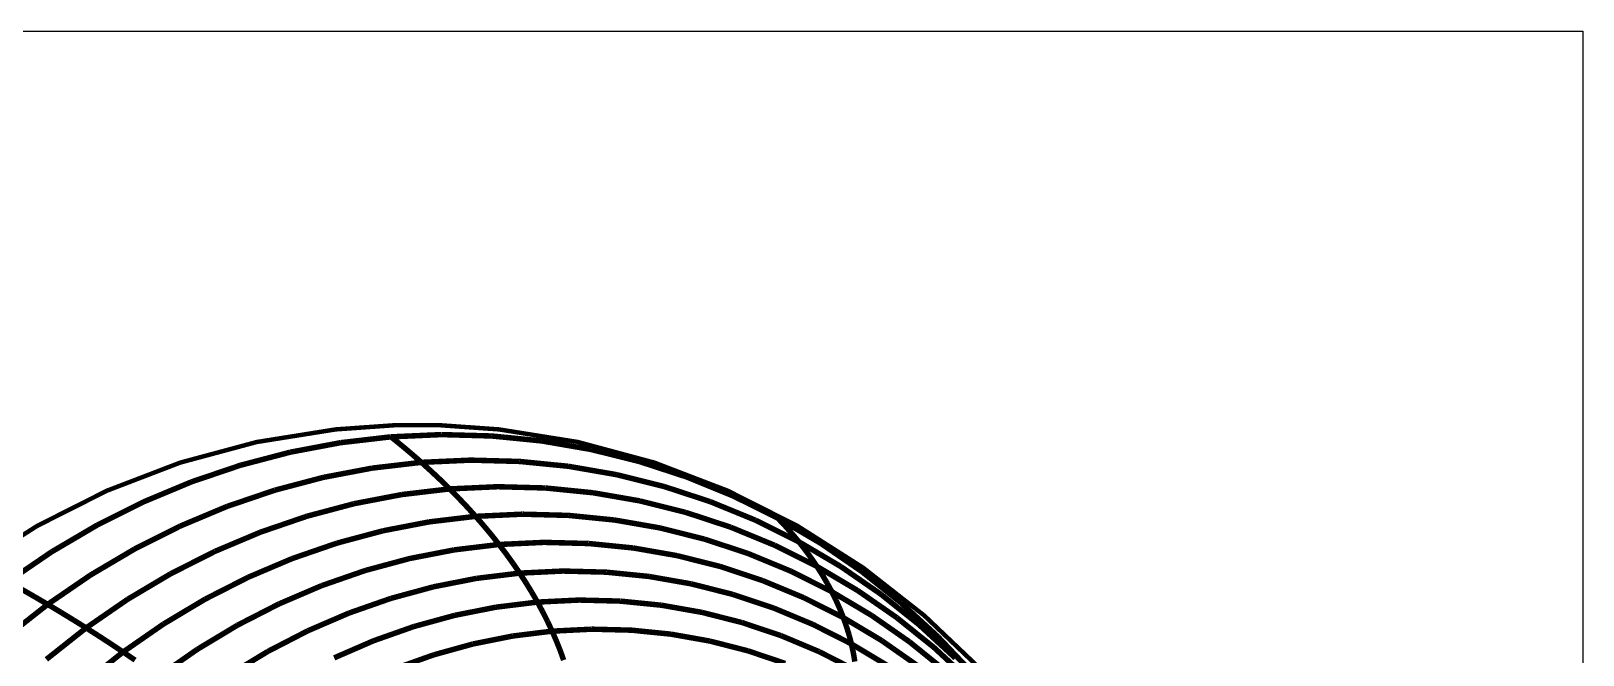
# Model space of a CAD drawing. Extents: x 0 to 350, y 0 to 388.
# Drawn here: x 121 to 350, y 295.8 to 387.7 of the extents above; entities that cross this region are included whole.
import ezdxf

# ---------------------------------------------------------------- set-up
doc = ezdxf.new("R2010")
doc.units = 0
doc.layers.get('0').update_dxf_attribs({"linetype": 'CONTINUOUS'})

msp = doc.modelspace()

# ---------------------------------------------------------------- linework, layer by layer
at = {"color": 7}
msp.add_lwpolyline([(0, 387.742), (350, 387.742), (350, 30.744), (0, 30.744), (0, 387.742)], close=True, dxfattribs=at)
at = {"color": 1, "const_width": 0.6543}
msp.add_lwpolyline([(261.178, 293.584), (252.823, 301.53), (243.764, 308.618), (234.062, 314.785), (223.777, 319.969), (212.968, 324.11), (201.691, 327.144), (190.008, 329.009), (180.985, 329.645), (177.978, 329.645), (177.978, 329.645), (174.97, 329.645), (165.946, 329.009), (154.263, 327.144), (142.986, 324.11), (132.176, 319.969), (121.89, 314.785), (112.189, 308.618)], dxfattribs=at)
at = {"color": 5, "const_width": 0.8068}
for points in [[(174.089, 327.911), (166.643, 327.047)], [(181.544, 328.24), (174.089, 327.911)], [(174.089, 327.911), (175.618, 326.675)], [(188.972, 328.036), (181.544, 328.24)], [(196.34, 327.303), (188.972, 328.036)], [(203.616, 326.044), (196.34, 327.303)], [(159.238, 325.651), (151.909, 323.73)], [(166.643, 327.047), (159.238, 325.651)], [(175.618, 326.675), (177.115, 325.421)], [(177.115, 325.421), (178.579, 324.149)], [(210.768, 324.266), (203.616, 326.044)], [(151.909, 323.73), (144.691, 321.288)], [(171.311, 323.299), (164.086, 321.928)], [(178.579, 324.149), (171.311, 323.299)], [(185.853, 324.475), (178.579, 324.149)], [(178.579, 324.149), (180.006, 322.859)], [(180.006, 322.859), (181.399, 321.554)], [(193.102, 324.28), (185.853, 324.475)], [(200.294, 323.564), (193.102, 324.28)], [(207.395, 322.333), (200.294, 323.564)], [(217.763, 321.98), (210.768, 324.266)], [(144.691, 321.288), (137.615, 318.338)], [(164.086, 321.928), (156.934, 320.041)], [(181.399, 321.554), (182.754, 320.233)], [(189.831, 320.556), (182.754, 320.233)], [(196.885, 320.368), (189.831, 320.556)], [(203.881, 319.67), (196.885, 320.368)], [(214.375, 320.592), (207.395, 322.333)], [(221.203, 318.356), (214.375, 320.592)], [(224.571, 319.199), (217.763, 321.98)], [(137.615, 318.338), (130.717, 314.89)], [(156.934, 320.041), (149.889, 317.646)], [(168.654, 318.055), (161.697, 316.207)], [(175.685, 319.399), (168.654, 318.055)], [(182.754, 320.233), (175.685, 319.399)], [(182.754, 320.233), (184.07, 318.897)], [(184.07, 318.897), (185.348, 317.548)], [(210.79, 318.47), (203.881, 319.67)], [(217.581, 316.773), (210.79, 318.47)], [(227.848, 315.633), (221.203, 318.356)], [(231.162, 315.937), (224.571, 319.199)], [(149.889, 317.646), (142.984, 314.751)], [(161.697, 316.207), (154.845, 313.862)], [(186.583, 316.187), (179.728, 315.371)], [(185.348, 317.548), (186.583, 316.187)], [(193.446, 316.505), (186.583, 316.187)], [(186.583, 316.187), (187.777, 314.814)], [(200.285, 316.325), (193.446, 316.505)], [(207.072, 315.649), (200.285, 316.325)], [(224.225, 314.588), (217.581, 316.773)], [(231.162, 315.937), (232.251, 314.787)], [(237.509, 312.21), (231.162, 315.937)], [(130.717, 314.89), (124.025, 310.961)], [(142.984, 314.751), (136.251, 311.369)], [(154.845, 313.862), (148.127, 311.03)], [(172.911, 314.058), (166.165, 312.254)], [(179.728, 315.371), (172.911, 314.058)], [(187.777, 314.814), (188.929, 313.431)], [(188.929, 313.431), (190.036, 312.039)], [(213.772, 314.481), (207.072, 315.649)], [(220.359, 312.83), (213.772, 314.481)], [(230.691, 311.929), (224.225, 314.588)], [(234.281, 312.437), (227.848, 315.633)], [(232.251, 314.787), (233.289, 313.619)], [(233.289, 313.619), (234.281, 312.437)], [(136.251, 311.369), (129.722, 307.515)], [(166.165, 312.254), (159.52, 309.965)], [(183.41, 311.241), (176.823, 309.962)], [(190.036, 312.039), (183.41, 311.241)], [(196.669, 312.35), (190.036, 312.039)], [(190.036, 312.039), (191.098, 310.637)], [(203.281, 312.178), (196.669, 312.35)], [(209.839, 311.525), (203.281, 312.178)], [(216.318, 310.392), (209.839, 311.525)], [(226.803, 310.702), (220.359, 312.83)], [(236.951, 308.806), (230.691, 311.929)], [(234.281, 312.437), (235.223, 311.24)], [(240.476, 308.785), (234.281, 312.437)], [(235.223, 311.24), (236.113, 310.03)], [(243.585, 308.036), (237.509, 312.21)], [(124.025, 310.961), (117.574, 306.567)], [(148.127, 311.03), (141.577, 307.721)], [(159.52, 309.965), (153.006, 307.201)], [(176.823, 309.962), (170.302, 308.205)], [(191.098, 310.637), (192.115, 309.229)], [(192.115, 309.229), (193.085, 307.815)], [(222.685, 308.79), (216.318, 310.392)], [(228.914, 306.724), (222.685, 308.79)], [(233.075, 308.112), (226.803, 310.702)], [(236.113, 310.03), (236.951, 308.806)], [(236.951, 308.806), (237.736, 307.571)], [(242.98, 305.238), (236.951, 308.806)], [(129.722, 307.515), (123.425, 303.205)], [(141.577, 307.721), (135.225, 303.953)], [(153.006, 307.201), (146.656, 303.973)], [(170.302, 308.205), (163.88, 305.977)], [(186.702, 307.039), (180.358, 305.796)], [(193.085, 307.815), (186.702, 307.039)], [(199.475, 308.121), (193.085, 307.815)], [(193.085, 307.815), (194.007, 306.396)], [(205.843, 307.957), (199.475, 308.121)], [(212.161, 307.324), (205.843, 307.957)], [(218.403, 306.231), (212.161, 307.324)], [(234.978, 304.206), (228.914, 306.724)], [(239.147, 305.069), (233.075, 308.112)], [(237.736, 307.571), (238.47, 306.325)], [(246.407, 304.695), (240.476, 308.785)], [(249.363, 303.436), (243.585, 308.036)], [(119.542, 305.46), (121.493, 304.34)], [(121.493, 304.34), (123.425, 303.205)], [(163.88, 305.977), (157.587, 303.287)], [(180.358, 305.796), (174.078, 304.089)], [(194.007, 306.396), (194.881, 304.972)], [(194.881, 304.972), (195.705, 303.544)], [(224.537, 304.679), (218.403, 306.231)], [(230.54, 302.678), (224.537, 304.679)], [(240.85, 301.25), (234.978, 304.206)], [(238.47, 306.325), (239.147, 305.069)], [(239.147, 305.069), (239.77, 303.804)], [(244.996, 301.592), (239.147, 305.069)], [(248.751, 301.24), (242.98, 305.238)], [(252.047, 300.186), (246.407, 304.695)], [(123.425, 303.205), (117.394, 298.461)], [(123.425, 303.205), (125.339, 302.06)], [(125.339, 302.06), (127.231, 300.904)], [(135.225, 303.953), (129.101, 299.738)], [(146.656, 303.973), (140.497, 300.295)], [(157.587, 303.287), (151.449, 300.147)], [(167.893, 301.927), (161.83, 299.317)], [(174.078, 304.089), (167.893, 301.927)], [(189.578, 302.792), (183.487, 301.588)], [(195.705, 303.544), (189.578, 302.792)], [(201.839, 303.844), (195.705, 303.544)], [(195.705, 303.544), (196.478, 302.117)], [(196.478, 302.117), (197.201, 300.688)], [(207.952, 303.688), (201.839, 303.844)], [(214.018, 303.08), (207.952, 303.688)], [(220.009, 302.023), (214.018, 303.08)], [(225.901, 300.525), (220.009, 302.023)], [(236.383, 300.239), (230.54, 302.678)], [(239.77, 303.804), (240.338, 302.53)], [(240.338, 302.53), (240.85, 301.25)], [(254.82, 298.431), (249.363, 303.436)], [(129.101, 299.738), (123.232, 295.097)], [(127.231, 300.904), (129.101, 299.738)], [(129.101, 299.738), (130.947, 298.561)], [(140.497, 300.295), (134.559, 296.186)], [(151.449, 300.147), (145.498, 296.57)], [(177.461, 299.936), (171.524, 297.844)], [(183.487, 301.588), (177.461, 299.936)], [(197.201, 300.688), (197.872, 299.26)], [(231.664, 298.593), (225.901, 300.525)], [(242.042, 297.375), (236.383, 300.239)], [(240.85, 301.25), (241.304, 299.963)], [(246.505, 297.871), (240.85, 301.25)], [(241.304, 299.963), (241.703, 298.672)], [(250.595, 297.696), (244.996, 301.592)], [(254.241, 296.834), (248.751, 301.24)], [(257.375, 295.281), (252.047, 300.186)], [(130.947, 298.561), (132.766, 297.378)], [(132.766, 297.378), (134.559, 296.186)], [(161.83, 299.317), (155.92, 296.271)], [(171.524, 297.844), (165.706, 295.318)], [(186.189, 297.368), (180.425, 295.774)], [(192.014, 298.533), (186.189, 297.368)], [(197.872, 299.26), (192.014, 298.533)], [(203.74, 299.55), (197.872, 299.26)], [(197.872, 299.26), (198.493, 297.834)], [(198.493, 297.834), (199.059, 296.409)], [(209.587, 299.402), (203.74, 299.55)], [(215.39, 298.819), (209.587, 299.402)], [(221.123, 297.802), (215.39, 298.819)], [(226.759, 296.361), (221.123, 297.802)], [(237.275, 296.238), (231.664, 298.593)], [(241.703, 298.672), (242.042, 297.375)], [(242.042, 297.375), (242.322, 296.076)], [(247.492, 294.1), (242.042, 297.375)], [(251.919, 294.083), (246.505, 297.871)], [(255.921, 293.4), (250.595, 297.696)], [(259.934, 293.045), (254.82, 298.431)], [(134.559, 296.186), (128.869, 291.66)], [(134.559, 296.186), (136.323, 294.987)], [(145.498, 296.57), (139.758, 292.573)], [(155.92, 296.271), (150.187, 292.801)], [(180.425, 295.774), (174.749, 293.754)], [(199.059, 296.409), (199.573, 294.99)], [(232.272, 294.499), (226.759, 296.361)], [(242.708, 293.47), (237.275, 296.238)], [(242.322, 296.076), (242.546, 294.773)], [(259.425, 292.038), (254.241, 296.834)]]:
    msp.add_lwpolyline(points, dxfattribs=at)

doc.saveas('drawing.dxf')
